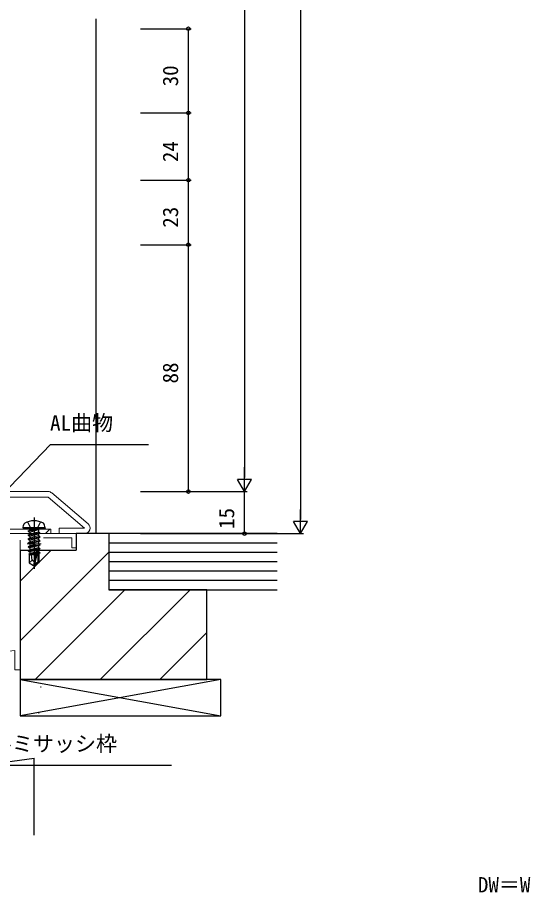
# Model space of a CAD drawing. Units: millimetres, scale not verified. Extents: x -437 to 438, y -554 to 551.
# Drawn here: x -176.8 to 0.7, y -208.6 to 103.4 of the extents above; entities that cross this region are included whole.
import ezdxf
from ezdxf.enums import TextEntityAlignment as Align

# ---------------------------------------------------------------- set-up
doc = ezdxf.new("R2010")
doc.units = ezdxf.units.MM
doc.header["$LTSCALE"] = 4
doc.layers.add('0-2_YKK_11', color=7, linetype='Continuous', lineweight=18)
for name, color, linetype in [('0-3_YKK_12', 2, 'Continuous'), ('0-4_YKK_13', 4, 'Continuous'), ('0-6_YKK_D', 6, 'Continuous'), ('0-8_YSS_K', 3, 'Continuous')]:
    doc.layers.add(name, color=color, linetype=linetype)
doc.styles.add('ＭＳ ゴシック', font='')
doc.styles.get('ＭＳ ゴシック').set_extended_font_data('MS Gothic')

msp = doc.modelspace()

# ---------------------------------------------------------------- linework, layer by layer
at = {"layer": '0-2_YKK_11', "color": 211}
msp.add_line((-151.608, -77.095), (-164.608, -66.095), dxfattribs=at)
at = {"layer": '0-2_YKK_11', "color": 1}
msp.add_line((-166.868, -80.621), (-165.268, -79.021), dxfattribs=at)
at = {"layer": '0-2_YKK_11', "color": 4}
for p, q in [((-170.9, -81.771), (-170.9, -86.771)), ((-173.4, -84.271), (-168.4, -84.271))]:
    msp.add_line(p, q, dxfattribs=at)
at = {"layer": '0-2_YKK_11', "color": 211}
msp.add_lwpolyline([(-165.9, -65.621), (-203.9, -65.621), (-203.9, -67.621), (-165.9, -67.621), (-152.9, -78.621), (-161.9, -78.621), (-161.9, -80.621), (-152.9, -80.621)], dxfattribs=at)
at = {"layer": '0-2_YKK_11', "color": 1}
msp.add_lwpolyline([(-201.5, -79.021), (-164.9, -79.021), (-164.9, -80.621), (-202.3, -80.621), (-202.3, -112.821)], dxfattribs=at)
at = {"layer": '0-2_YKK_11', "color": 4}
for points in [[(-195.6, -85.421), (-195.6, -101.221), (-196.793, -102.811), (-195.553, -105.29), (-195.758, -105.621), (-197.4, -105.621), (-198.9, -102.621), (-197.4, -100.621), (-197.4, -80.621), (-155.9, -80.621), (-155.9, -85.621), (-157.4, -85.621), (-157.4, -82.121), (-167.533, -82.121)], [(-175.9, -82.996), (-175.9, -129.121), (-177.7, -129.121), (-177.7, -122.335), (-183.507, -122.843)]]:
    msp.add_lwpolyline(points, dxfattribs=at)
at = {"layer": '0-2_YKK_11', "color": 211}
for centre, start, end in [((-165.9, -67.621), 49.76364, 90), ((-152.9, -78.621), 270, 49.76364)]:
    msp.add_arc(centre, 2, start, end, dxfattribs=at)
at = {"layer": '0-3_YKK_12'}
msp.add_line((-148.9, 102.881), (-148.9, -80.621), dxfattribs=at)
at = {"layer": '0-4_YKK_13'}
for p, q in [((-170.9, -74.821), (-170.9, -93.131)), ((-174.812, -78.521), (-174.64, -77.547)), ((-166.988, -78.521), (-167.16, -77.547)), ((-166.988, -78.521), (-174.812, -78.521)), ((-174.812, -78.521), (-174.724, -79.021)), ((-167.076, -79.021), (-174.724, -79.021)), ((-173, -79.671), (-169.4, -79.071)), ((-169.4, -79.171), (-173, -79.771)), ((-173, -79.671), (-172.45, -79.354)), ((-173, -79.671), (-173, -79.771)), ((-173, -79.671), (-173, -79.771)), ((-173, -79.771), (-172.45, -80.089)), ((-173, -81.071), (-168.8, -80.371)), ((-168.8, -80.471), (-173, -81.171)), ((-173, -81.071), (-172.45, -80.754)), ((-173, -81.071), (-173, -81.171)), ((-169.4, -79.071), (-172.45, -79.354)), ((-172.45, -80.089), (-169.4, -79.171)), ((-172.45, -79.221), (-172.45, -79.354)), ((-169.35, -80.054), (-172.45, -80.754)), ((-172.45, -80.089), (-172.45, -80.754)), ((-169.35, -80.789), (-172.45, -81.489)), ((-169.4, -79.071), (-169.4, -79.171)), ((-169.35, -79.221), (-169.35, -80.054)), ((-168.8, -80.371), (-169.35, -80.054)), ((-168.8, -80.471), (-169.35, -80.789)), ((-169.35, -80.789), (-169.35, -81.454)), ((-168.8, -80.371), (-168.8, -80.471)), ((-166.988, -78.521), (-167.076, -79.021)), ((-173, -81.171), (-172.45, -81.489)), ((-173, -82.471), (-168.8, -81.771)), ((-168.8, -81.871), (-173, -82.571)), ((-173, -82.471), (-172.45, -82.154)), ((-173, -82.471), (-173, -82.571)), ((-173, -82.571), (-172.45, -82.889)), ((-173, -83.871), (-168.8, -83.171)), ((-168.8, -83.271), (-173, -83.971)), ((-173, -83.871), (-172.45, -83.554)), ((-173, -83.871), (-173, -83.971)), ((-173, -83.971), (-172.45, -84.289)), ((-169.35, -81.454), (-172.45, -82.154)), ((-172.45, -81.489), (-172.45, -82.154)), ((-169.35, -82.854), (-172.45, -83.554)), ((-172.45, -82.889), (-172.45, -83.554)), ((-168.8, -81.771), (-169.35, -81.454)), ((-169.35, -82.189), (-169.35, -82.854)), ((-168.8, -83.171), (-169.35, -82.854)), ((-169.35, -83.589), (-169.35, -84.254)), ((-168.8, -81.771), (-168.8, -81.871)), ((-168.8, -83.171), (-168.8, -83.271)), ((-173, -85.271), (-168.8, -84.571)), ((-168.8, -84.671), (-173, -85.371)), ((-173, -85.271), (-172.45, -84.954)), ((-173, -85.271), (-173, -85.371)), ((-173, -85.371), (-172.45, -85.689)), ((-173, -86.671), (-168.8, -85.971)), ((-168.8, -86.071), (-173, -86.771)), ((-173, -86.671), (-172.45, -86.354)), ((-173, -86.671), (-173, -86.771)), ((-173, -86.771), (-172.45, -87.089)), ((-169.35, -84.254), (-172.45, -84.954)), ((-172.45, -84.289), (-172.45, -84.954)), ((-169.35, -85.654), (-172.45, -86.354)), ((-172.45, -85.689), (-172.45, -86.354)), ((-169.995, -86.535), (-172.45, -87.089)), ((-172.45, -87.089), (-172.45, -87.754)), ((-170.154, -87.236), (-172.45, -87.754)), ((-169.99, -86.515), (-170.9, -90.515)), ((-169.557, -86.412), (-170.75, -91.66)), ((-169.35, -87.054), (-169.503, -87.088)), ((-168.9, -87.314), (-169.5, -87.413)), ((-168.8, -84.571), (-169.35, -84.254)), ((-169.35, -84.989), (-169.35, -85.654)), ((-168.8, -85.971), (-169.35, -85.654)), ((-169.35, -86.389), (-169.35, -87.054)), ((-168.9, -87.314), (-169.35, -87.054)), ((-168.9, -87.314), (-168.9, -87.529)), ((-168.8, -84.571), (-168.8, -84.671)), ((-168.8, -85.971), (-168.8, -86.071)), ((-170.222, -87.531), (-172.8, -87.956)), ((-172.8, -87.956), (-172.45, -87.754)), ((-172.6, -88.051), (-172.8, -87.956)), ((-172.6, -88.051), (-172.6, -90.976)), ((-170.356, -88.121), (-172.6, -88.121)), ((-171.6, -90.121), (-172.6, -90.976)), ((-170.282, -87.798), (-171.948, -88.121)), ((-168.9, -87.529), (-169.5, -87.646)), ((-169.2, -88.121), (-169.5, -88.121)), ((-169.2, -87.702), (-169.2, -90.976)), ((-172.6, -90.976), (-171.05, -92.021)), ((-170.9, -90.515), (-171.05, -92.021)), ((-171.05, -92.021), (-170.75, -92.021)), ((-170.9, -90.515), (-170.9, -92.021)), ((-169.2, -90.976), (-170.75, -92.021)), ((-170.75, -91.66), (-170.75, -92.021)), ((-169.2, -90.976), (-169.5, -90.816))]:
    msp.add_line(p, q, dxfattribs=at)
for points in [[(-173.2, -76.442), (-172.045, -78.759), (-170.9, -79.367)], [(-168.6, -76.442), (-169.755, -78.759), (-170.9, -79.367)], [(-168.8, -81.871), (-169.35, -82.189), (-172.45, -82.889)], [(-168.8, -83.271), (-169.35, -83.589), (-172.45, -84.289)], [(-168.8, -84.671), (-169.35, -84.989), (-172.45, -85.689)], [(-169.5, -86.57), (-169.5, -90.816), (-170.75, -91.66)], [(-168.8, -86.071), (-169.35, -86.389), (-169.542, -86.432)], [(-170.9, -90.622), (-171.6, -90.121), (-171.8, -88.121)], [(-168.9, -87.529), (-169.35, -87.789), (-169.5, -87.823)]]:
    msp.add_lwpolyline(points, dxfattribs=at)
for centre, radius, start, end in [((-173.754, -77.703), 0.9, 120.63591, 170), ((-170.9, -82.521), 6.5, 59.36409, 120.63591), ((-168.046, -77.703), 0.9, 10, 59.36409), ((-172.65, -79.221), 0.2, 0, 90), ((-169.15, -79.221), 0.2, 90, 180), ((-169.748, -86.57), 0.248, 0, 167.19096)]:
    msp.add_arc(centre, radius, start, end, dxfattribs=at)
at = {"layer": '0-6_YKK_D'}
for p, q in [((-75.9, 364.383), (-75.9, -75.616)), ((-95.9, 349.385), (-95.9, -60.615)), ((-132.9, 99.382), (-114.9, 99.382)), ((-115.9, 69.382), (-115.9, 99.382)), ((-132.9, 69.382), (-114.9, 69.382)), ((-132.9, 69.382), (-114.9, 69.382)), ((-115.9, 45.382), (-115.9, 69.382)), ((-132.9, 45.382), (-114.9, 45.382)), ((-132.9, 45.382), (-114.9, 45.382)), ((-115.9, 22.382), (-115.9, 45.382)), ((-132.9, 22.382), (-114.9, 22.382)), ((-132.9, 22.382), (-114.9, 22.382)), ((-115.9, -65.618), (-115.9, 22.382)), ((-95.9, -65.615), (-95.9, -56.955)), ((-95.9, -65.615), (-98.4, -61.285)), ((-93.4, -61.285), (-98.4, -61.285)), ((-95.9, -65.615), (-93.4, -61.285)), ((-132.9, -65.615), (-94.9, -65.615)), ((-132.9, -65.615), (-94.9, -65.615)), ((-132.9, -65.618), (-114.9, -65.618)), ((-95.9, -80.616), (-95.9, -65.615)), ((-75.9, -80.616), (-75.9, -71.955)), ((-75.9, -80.616), (-78.4, -76.286)), ((-73.4, -76.286), (-78.4, -76.286)), ((-75.9, -80.616), (-73.4, -76.286)), ((-132.9, -80.616), (-74.9, -80.616)), ((-132.9, -80.616), (-94.9, -80.616))]:
    msp.add_line(p, q, dxfattribs=at)
for points in [[(-181.318, -65.72), (-179.548, -63.885), (-165.07, -48.869), (-130.139, -48.869)], [(-224.1, -145.071), (-222.637, -147.16), (-211.472, -163.106), (-121.929, -163.106)]]:
    msp.add_lwpolyline(points, dxfattribs=at)
for centre in [(-115.9, 99.382), (-115.9, 69.382), (-115.9, 69.382), (-115.9, 45.382), (-115.9, 45.382), (-115.9, 22.382), (-115.9, 22.382), (-115.9, -65.618), (-95.9, -80.616)]:
    msp.add_circle(centre, 0.637, dxfattribs=at)
at = {"layer": '0-8_YSS_K'}
for p, q in [((-144.3, -80.621), (-155.9, -80.621)), ((-155.9, -80.621), (-155.9, -86.471)), ((-125.623, -80.621), (-144.3, -80.621)), ((-144.3, -80.621), (-144.3, -100.621)), ((-84.3, -80.621), (-131.991, -80.621)), ((-125.623, -83.955), (-144.3, -83.955)), ((-84.3, -83.955), (-131.991, -83.955)), ((-175.9, -97.599), (-164.772, -86.471)), ((-175.9, -86.471), (-175.9, -132.621)), ((-175.9, -86.471), (-155.9, -86.471)), ((-175.9, -118.813), (-144.3, -87.213)), ((-125.623, -87.288), (-144.3, -87.288)), ((-84.3, -87.288), (-131.991, -87.288)), ((-125.623, -90.621), (-144.3, -90.621)), ((-84.3, -90.621), (-131.991, -90.621)), ((-84.3, -93.955), (-144.3, -93.955)), ((-84.3, -97.288), (-144.3, -97.288)), ((-170.496, -132.621), (-138.496, -100.621)), ((-147.282, -132.621), (-115.282, -100.621)), ((-126.069, -132.621), (-109.3, -115.852)), ((-175.9, -132.621), (-109.3, -132.621)), ((-175.9, -132.621), (-104.3, -145.621)), ((-104.3, -132.621), (-175.9, -145.621)), ((-168.559, -135.246), (-168.359, -135.246)), ((-169.32, -144.545), (-169.12, -144.545)), ((-320.9, -181.688), (-170.9, -160.621)), ((-170.9, -188.107), (-170.9, -160.621))]:
    msp.add_line(p, q, dxfattribs=at)
for points in [[(-144.3, -80.621), (-144.3, -100.621), (-84.3, -100.621)], [(-109.3, -132.621), (-109.3, -100.621), (-144.3, -100.621)]]:
    msp.add_lwpolyline(points, dxfattribs=at)
msp.add_lwpolyline([(-104.3, -145.621), (-104.3, -132.621), (-175.9, -132.621), (-175.9, -145.621)], close=True, dxfattribs=at)

# ---------------------------------------------------------------- texts
at = {"layer": '0-6_YKK_D', "style": 'ＭＳ ゴシック'}
for s, p in [('30', (-117.9, 78.842)), ('24', (-117.9, 51.821)), ('23', (-117.9, 28.427)), ('88', (-117.9, -27.073)), ('15', (-97.9, -78.937))]:
    msp.add_text(s, height=5.499, rotation=90, dxfattribs=at).set_placement(p, align=Align.BOTTOM_LEFT)
for s, p in [('AL曲物', (-165.198, -45.536)), ('既設アルミサッシ枠', (-208.812, -159.903)), ('DW＝W', (-12.704, -210.2))]:
    msp.add_text(s, height=5.499, dxfattribs=at).set_placement(p, align=Align.BOTTOM_LEFT)

doc.saveas('drawing.dxf')
